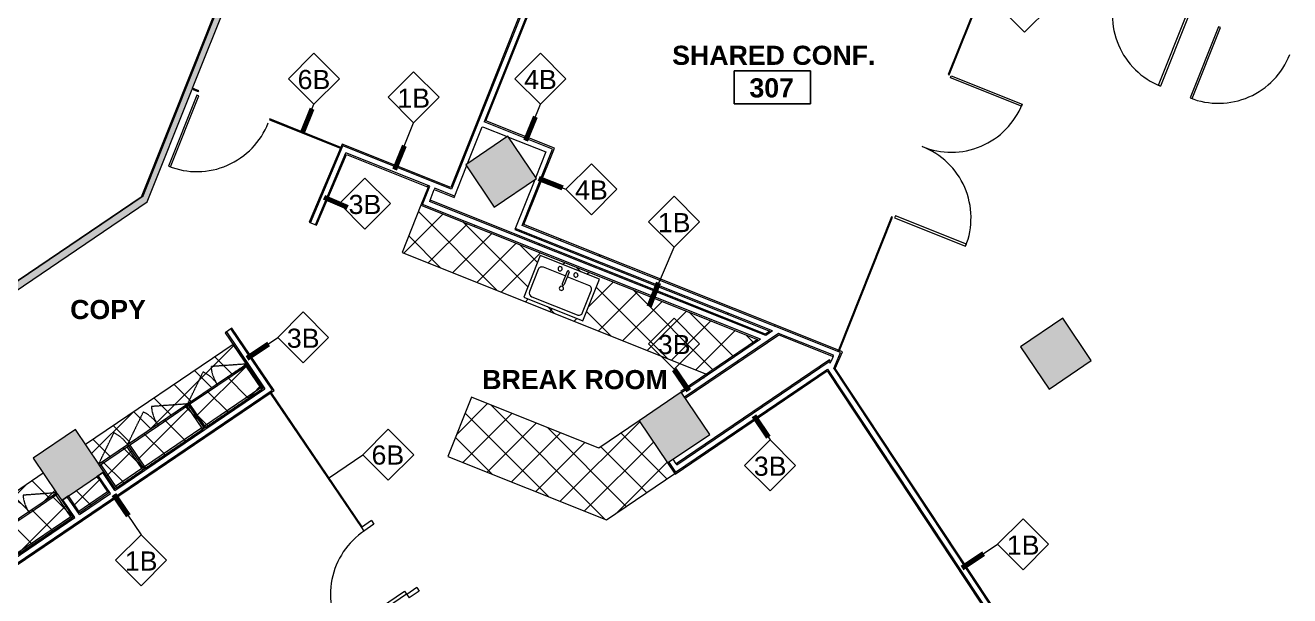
# Model space of a CAD drawing. Header units: inches. Extents: x -13 to 4331, y -638 to 2885.
# Drawn here: x 2530 to 3125, y 1295 to 1564 of the extents above; entities that cross this region are included whole.
import ezdxf

# ---------------------------------------------------------------- set-up
doc = ezdxf.new("R2010")
doc.units = ezdxf.units.IN
doc.header["$MEASUREMENT"] = 0
doc.linetypes.add('Dash', pattern=[0.25, 0.125, -0.125])
doc.linetypes.add('Hidden', pattern=[0.28125, 0.1875, -0.09375])
for name, color, linetype, lineweight in [('A-AREA-IDEN', 2, 'Continuous', 9), ('A-COLS', 52, 'Continuous', 13), ('A-DETL', 90, 'Continuous', 9), ('A-DETL-THIN', 151, 'Continuous', 9), ('A-DOOR', 31, 'Continuous', 13), ('A-DOOR-FRAM', 31, 'Continuous', 20), ('A-WALL', 113, 'Continuous', 9), ('A-WALL-IDEN', 211, 'Continuous', 9), ('A-WALL-PATT', 111, 'Continuous', 13), ('G-ANNO-TEXT', 231, 'Continuous', 9), ('I-WALL', 2, 'Continuous', 13), ('P-SANR-FIXT', 6, 'Continuous', 9), ('Q-CASE', 31, 'Continuous', 9), ('Q-CASE-HDLN', 31, 'Dash', 9), ('S-COLS', 52, 'Continuous', 13)]:
    doc.layers.add(name, color=color, linetype=linetype, lineweight=lineweight)
doc.styles.add('Swis721 Lt BT', font='swissl.ttf', dxfattribs={"height": 9})
doc.styles.add('Swis721 Lt BT_B', font='', dxfattribs={"height": 9})
doc.styles.get('Swis721 Lt BT_B').set_extended_font_data('Swis721 Lt BT', bold=True)
pattern_1 = [(0, (0, 0), (30.72, 7.68), [1.267, -21.773, 1.267, -21.773, -122.88]), (0, (0, 0), (30.72, 7.68), [-46.08, 1.267, -44.813, 1.267, -21.773, -53.76]), (0, (0, 0), (30.72, 7.68), [-115.2, 1.267, -14.093, 1.267, -37.133]), (120, (11.52, 3.84), (-22.011075, 22.7643), [1.267, -21.773, 1.267, -21.773, -122.88]), (120, (11.52, 3.84), (-22.011075, 22.7643), [-46.08, 1.267, -44.813, 1.267, -21.773, -53.76]), (120, (11.52, 3.84), (-22.011075, 22.7643), [-115.2, 1.267, -14.093, 1.267, -37.133]), (240, (15.36, 19.2), (-8.708925, -30.4443), [1.267, -21.773, 1.267, -21.773, -122.88]), (240, (15.36, 19.2), (-8.708925, -30.4443), [-46.08, 1.267, -44.813, 1.267, -21.773, -53.76]), (240, (15.36, 19.2), (-8.708925, -30.4443), [-115.2, 1.267, -14.093, 1.267, -37.133])]
pattern_2 = [(190.86, (2921.128, -329.923), (2.13487, -11.128067), []), (280.86, (2921.128, -329.923), (11.128067, 2.13487), [])]
pattern_3 = [(190.86, (2902.753, -332.285), (2.13487, -11.128067), []), (280.86, (2902.753, -332.285), (11.128067, 2.13487), [])]
pattern_4 = [(190.86, (2970.383, -332.285), (2.13487, -11.128067), []), (280.86, (2970.383, -332.285), (11.128067, 2.13487), [])]
pattern_5 = [(190.86, (2936.924, -332.285), (2.13487, -11.128067), []), (280.86, (2936.924, -332.285), (11.128067, 2.13487), [])]
pattern_6 = [(190.86, (2862.382, -332.273), (2.13487, -11.128067), []), (280.86, (2862.382, -332.273), (11.128067, 2.13487), [])]

# ---------------------------------------------------------------- blocks, each defined once
blk = doc.blocks.new('Concrete-Rectangular-Column - 24x24-5082804-FIRST FLOOR CONSTRUCTION')
at = {"layer": 'S-COLS', "lineweight": 9}
blk.add_hatch(color=7, dxfattribs=at).paths.add_polyline_path([(2.36, -12), (12, -12), (12, 12), (-12, 12), (-12, -12)], flags=0)
at = {"layer": 'S-COLS', "color": 8, "lineweight": 20}
for p, q in [((12, 12), (-12, 12)), ((-12, 12), (-12, -12)), ((12, -12), (12, 12)), ((-12, -12), (12, -12))]:
    blk.add_line(p, q, dxfattribs=at)
blk = doc.blocks.new('Single Glass Door - 36_ x 84_-5232975-FIRST FLOOR CONSTRUCTION')
at = {"layer": 'A-DOOR', "lineweight": 20}
for p, q in [((17, -2), (18, -2)), ((17, -38), (17, -2)), ((18, -2), (18, -38)), ((18, -38), (17, -38))]:
    blk.add_line(p, q, dxfattribs=at)
at = {"layer": 'A-DOOR', "lineweight": 9}
blk.add_arc((18, -2), 36, 179.5, 270, dxfattribs=at)
blk = doc.blocks.new('Single Glass Door - 36_ x 84_-5226794-FIRST FLOOR CONSTRUCTION')
at = {"layer": 'A-DOOR', "lineweight": 20}
for p, q in [((17, 38), (17, 2)), ((18, 38), (17, 38)), ((18, 2), (18, 38)), ((17, 2), (18, 2))]:
    blk.add_line(p, q, dxfattribs=at)
at = {"layer": 'A-DOOR', "lineweight": 9}
blk.add_arc((18, 2), 36, 90, 180.5, dxfattribs=at)
blk = doc.blocks.new('Single Flush - OTJ_SOLIDFLUSH_ALUM-5660138-FIRST FLOOR CONSTRUCTION')
at = {"layer": 'A-DOOR', "lineweight": 20}
for p, q in [((16.15625, -0.25), (17.90625, -0.25)), ((16.15625, -36.0625), (16.15625, -0.25)), ((17.90625, -0.25), (17.90625, -36.0625)), ((17.90625, -36.0625), (16.15625, -36.0625))]:
    blk.add_line(p, q, dxfattribs=at)
at = {"layer": 'A-DOOR', "lineweight": 9}
blk.add_arc((17.90625, -0.25), 35.8125, 179.5, 270, dxfattribs=at)
at = {"layer": 'A-DOOR-FRAM'}
for p, q in [((-20, 5.5), (-20, -0.25)), ((-20, 5.5), (-18, 5.5)), ((-18, 5.5), (-18, -0.25)), ((18.000004, 5.5), (18.000004, -0.25)), ((18.000004, 5.5), (20.000004, 5.5)), ((20.000004, 5.5), (20.000004, -0.25)), ((-20, -0.25), (-18, -0.25)), ((18.000004, -0.25), (20.000004, -0.25))]:
    blk.add_line(p, q, dxfattribs=at)
blk = doc.blocks.new('Sink Kitchen-Single - 30_ x 21_-V4-FIRST FLOOR CONSTRUCTION')
at = {"layer": 'P-SANR-FIXT'}
for p, q in [((15.62, 10.59), (-14.38, 10.59)), ((-14.38, 10.59), (-14.38, -10.41)), ((0.12, 6.09), (-10.88, 6.09)), ((0.12, 8.34), (0.12, 2.09)), ((1.12, 8.34), (1.12, 2.09)), ((12.12, 6.09), (1.12, 6.09)), ((15.62, -10.41), (15.62, 10.59)), ((-12.88, 4.09), (-12.88, -6.91)), ((14.12, -6.91), (14.12, 4.09)), ((-14.38, -10.41), (15.62, -10.41)), ((-10.88, -8.91), (12.12, -8.91))]:
    blk.add_line(p, q, dxfattribs=at)
for centre, radius, start, end in [((-10.88, 4.09), 2, 90, 180), ((-3.38, 8.34), 1, 360, 180), ((-3.38, 8.34), 1, 180, 0), ((0.62, 8.34), 0.5, 360, 180), ((4.62, 8.34), 1, 360, 180), ((4.62, 8.34), 1, 180, 360), ((12.12, 4.09), 2, 360, 90), ((0.62, 0), 1, 360, 180), ((0.62, 0), 1, 180, 0), ((0.62, 2.09), 0.5, 180, 0), ((-10.88, -6.91), 2, 180, 270), ((12.12, -6.91), 2, 270, 0)]:
    blk.add_arc(centre, radius, start, end, dxfattribs=at)
blk = doc.blocks.new('Double Glass Door - Full Rail - Long Pull-5112369-FIRST FLOOR CONSTRUCTION')
at = {"layer": 'A-DOOR', "lineweight": 20}
for p, q in [((-36, 37.26), (-35, 37.26)), ((-36, 1.26), (-36, 37.26)), ((-35, 37.26), (-35, 1.26)), ((35, 37.26), (35, 1.26)), ((36, 37.26), (35, 37.26)), ((36, 1.26), (36, 37.26)), ((-35, 1.26), (-36, 1.26)), ((35, 1.26), (36, 1.26))]:
    blk.add_line(p, q, dxfattribs=at)
at = {"layer": 'A-DOOR', "lineweight": 9}
for centre, start, end in [((-36, 1.26), 359.5, 90), ((36, 1.26), 90, 180.5)]:
    blk.add_arc(centre, 36, start, end, dxfattribs=at)
blk = doc.blocks.new('C-Counter Top - ADJ HEIGHT-5514268-FIRST FLOOR CONSTRUCTION')
at = {"layer": 'Q-CASE'}
h = blk.add_hatch(dxfattribs=at)
h.set_pattern_fill('FP_20', color=256, style=0, pattern_type=2)
h.set_pattern_definition(pattern_2)
h.paths.add_polyline_path([(123.69, 0), (123.69, -0.01), (123.69, -0.01)], flags=0)
h.paths.add_polyline_path([(56.99, 0), (40.59, 0), (40.59, -0.75), (56.99, -0.75), (56.99, -0.3)], flags=0)
h.paths.add_polyline_path([(-47.26, 0), (-47.26, 0), (-47.26, 0)], flags=0)
h = blk.add_hatch(dxfattribs=at)
h.set_pattern_fill('FP_20', color=256, style=0, pattern_type=2)
h.set_pattern_definition(pattern_2)
h.paths.add_polyline_path([(123.69, -0.75), (123.69, -0.75), (123.69, -0.75)], flags=0)
h.paths.add_polyline_path([(123.69, -13.89), (60.74, -13.89), (60.74, -9.55), (56.99, -9.55), (56.99, -0.75), (40.59, -0.75), (40.59, -9.55), (60.74, -9.55), (60.74, -25), (123.69, -25), (123.69, -13.89)], flags=0)
h.paths.add_polyline_path([(36.74, -13.88), (-47.26, -13.88), (-47.26, -25), (36.74, -25), (36.74, -14.02)], flags=0)
for p, q in [((-47.26, 0), (-47.26, -0.75)), ((-47.26, -0.75), (-47.26, -25)), ((40.59, -0.75), (56.99, -0.75)), ((-47.26, -25), (36.74, -25)), ((60.74, -25), (123.69, -25))]:
    blk.add_line(p, q, dxfattribs=at)
blk = doc.blocks.new('Casework 10 - Casework 8-5515891-FIRST FLOOR CONSTRUCTION')
at = {"layer": 'Q-CASE'}
h = blk.add_hatch(dxfattribs=at)
h.set_pattern_fill('FP_21', color=256, style=0, pattern_type=2)
h.set_pattern_definition([(45, (5.396, 3.454), (-8.012227, 8.012227), []), (135, (5.396, 3.454), (-8.012227, -8.012227), [])])
h.paths.add_polyline_path([(2856.25, 1403.02), (2880.26, 1419.29), (2721.75, 1482.51), (2712.85, 1460.2), (2852.48, 1404.52)], flags=0)
h.paths.add_polyline_path([(2797.97, 1428.14), (2770.11, 1439.25), (2777.89, 1458.76), (2805.75, 1447.64), (2799.54, 1432.07)], flags=0)
for p, q in [((2721.75, 1482.51), (2712.85, 1460.2)), ((2712.85, 1460.2), (2856.25, 1403.02))]:
    blk.add_line(p, q, dxfattribs=at)
blk = doc.blocks.new('Casework 1 - Casework 8-5627761-FIRST FLOOR CONSTRUCTION')
at = {"layer": 'Q-CASE'}
h = blk.add_hatch(dxfattribs=at)
h.set_pattern_fill('FP_15', color=256, style=0, pattern_type=2)
h.set_pattern_definition([(45, (0, 0), (-8.012227, 8.012227), []), (135, (0, 0), (-8.012227, -8.012227), [])])
h.paths.add_polyline_path([(2803.76, 1331.02), (2835.86, 1352.78), (2819.03, 1377.62), (2800.09, 1364.78), (2740.19, 1388.67), (2729.08, 1360.8), (2780.62, 1340.25)], flags=0)
for p, q in [((2740.19, 1388.67), (2729.08, 1360.8)), ((2800.09, 1364.78), (2740.19, 1388.67)), ((2819.03, 1377.62), (2800.09, 1364.78)), ((2729.08, 1360.8), (2803.76, 1331.02)), ((2803.76, 1331.02), (2835.86, 1352.78))]:
    blk.add_line(p, q, dxfattribs=at)
blk = doc.blocks.new('CW Cupbd Ohead - 23_5_h x 13 7_8_d - 1 Door - 1 Shelf-5647720-FIRST FLOOR CONSTRUCTION')
at = {"layer": 'Q-CASE'}
h = blk.add_hatch(dxfattribs=at)
h.set_pattern_fill('FP_22', color=256, style=0, pattern_type=2)
h.set_pattern_definition(pattern_3)
h.paths.add_polyline_path([(2.75, -2.36), (2, -2.36), (2, -15.45), (2.75, -15.45), (2.75, -2.87)], flags=0)
h = blk.add_hatch(dxfattribs=at)
h.set_pattern_fill('FP_22', color=256, style=0, pattern_type=2)
h.set_pattern_definition(pattern_3)
h.paths.add_polyline_path([(17.71, -2.36), (2.75, -2.36), (2.75, -3.11), (17.71, -3.11)], flags=0)
h = blk.add_hatch(dxfattribs=at)
h.set_pattern_fill('FP_22', color=256, style=0, pattern_type=2)
h.set_pattern_definition(pattern_3)
h.paths.add_polyline_path([(17.71, -3.11), (2.75, -3.11), (2.75, -15.45), (17.71, -15.45), (17.71, -3.47)], flags=0)
h = blk.add_hatch(dxfattribs=at)
h.set_pattern_fill('FP_22', color=256, style=0, pattern_type=2)
h.set_pattern_definition(pattern_3)
h.paths.add_polyline_path([(18.46, -2.36), (17.71, -2.36), (17.71, -15.45), (18.46, -15.45), (18.46, -2.66)], flags=0)
h = blk.add_hatch(dxfattribs=at)
h.set_pattern_fill('FP_22', color=256, style=0, pattern_type=2)
h.set_pattern_definition(pattern_3)
h.paths.add_polyline_path([(18.46, -15.45), (2, -15.45), (2, -16.24), (18.46, -16.24)], flags=0)
for p, q in [((2, -2.36), (2.75, -2.36)), ((2, -15.45), (2, -2.36)), ((2.75, -2.36), (2.75, -15.45)), ((17.71, -2.36), (2.75, -2.36)), ((2.75, -3.11), (17.71, -3.11)), ((17.71, -2.36), (18.46, -2.36)), ((17.71, -15.45), (17.71, -2.36)), ((18.46, -15.45), (18.46, -2.36)), ((2, -15.45), (18.46, -15.45)), ((2, -15.45), (2, -16.24)), ((2.75, -15.45), (2, -15.45)), ((18.46, -16.24), (2, -16.24)), ((18.46, -15.45), (17.71, -15.45)), ((18.46, -16.24), (18.46, -15.45))]:
    blk.add_line(p, q, dxfattribs=at)
at = {"layer": 'Q-CASE', "linetype": 'Hidden'}
blk.add_line((18.46, -16.24), (4.2, -24.47), dxfattribs=at)
blk.add_arc((18.46, -16.24), 16.47, 179.5, 210, dxfattribs=at)
at = {"layer": 'Q-CASE-HDLN'}
for p, q in [((2, -16.24), (2, -2.36)), ((2, -2.36), (18.46, -2.36)), ((18.46, -2.36), (18.46, -16.24)), ((18.46, -16.24), (2, -16.24))]:
    blk.add_line(p, q, dxfattribs=at)
blk = doc.blocks.new('CW Cupbd Ohead - 23_5_h x 13 7_8_d - 2 Doors - No Handle - 1 Shelf-5647638-FIRST FLOOR CONSTRUCTION')
at = {"layer": 'Q-CASE'}
h = blk.add_hatch(dxfattribs=at)
h.set_pattern_fill('FP_23', color=256, style=0, pattern_type=2)
h.set_pattern_definition(pattern_4)
h.paths.add_polyline_path([(2.75, -2.36), (2, -2.37), (2, -15.45), (2.75, -15.45), (2.75, -2.67)], flags=0)
h = blk.add_hatch(dxfattribs=at)
h.set_pattern_fill('FP_23', color=256, style=0, pattern_type=2)
h.set_pattern_definition(pattern_4)
h.paths.add_polyline_path([(34.71, -2.36), (2.75, -2.36), (2.75, -3.11), (34.71, -3.11)], flags=0)
h = blk.add_hatch(dxfattribs=at)
h.set_pattern_fill('FP_23', color=256, style=0, pattern_type=2)
h.set_pattern_definition(pattern_4)
h.paths.add_polyline_path([(34.71, -3.11), (2.75, -3.11), (2.75, -15.45), (34.71, -15.45), (34.71, -3.25)], flags=0)
h = blk.add_hatch(dxfattribs=at)
h.set_pattern_fill('FP_23', color=256, style=0, pattern_type=2)
h.set_pattern_definition(pattern_4)
h.paths.add_polyline_path([(35.46, -2.36), (34.71, -2.36), (34.71, -15.45), (35.46, -15.45), (35.46, -3.11)], flags=0)
h = blk.add_hatch(dxfattribs=at)
h.set_pattern_fill('FP_23', color=256, style=0, pattern_type=2)
h.set_pattern_definition(pattern_4)
h.paths.add_polyline_path([(18.73, -15.45), (2, -15.45), (2, -16.24), (18.73, -16.24)], flags=0)
h = blk.add_hatch(dxfattribs=at)
h.set_pattern_fill('FP_23', color=256, style=0, pattern_type=2)
h.set_pattern_definition(pattern_4)
h.paths.add_polyline_path([(35.46, -15.45), (18.73, -15.45), (18.73, -16.24), (35.46, -16.24)], flags=0)
for p, q in [((2, -2.36), (2.75, -2.36)), ((2, -15.45), (2, -2.36)), ((2.75, -2.36), (2.75, -15.45)), ((34.71, -2.36), (2.75, -2.36)), ((2.75, -3.11), (34.71, -3.11)), ((34.71, -2.36), (35.46, -2.36)), ((34.71, -15.45), (34.71, -2.36)), ((35.46, -15.45), (35.46, -2.36)), ((2, -15.45), (18.73, -15.45)), ((2, -15.45), (2, -16.24)), ((2.75, -15.45), (2, -15.45)), ((18.73, -16.24), (2, -16.24)), ((18.73, -16.24), (18.73, -15.45)), ((18.73, -15.45), (35.46, -15.45)), ((18.73, -15.45), (18.73, -16.24)), ((35.46, -16.24), (18.73, -16.24)), ((35.46, -15.45), (34.71, -15.45)), ((35.46, -16.24), (35.46, -15.45))]:
    blk.add_line(p, q, dxfattribs=at)
at = {"layer": 'Q-CASE', "linetype": 'Hidden'}
for p, q in [((2, -16.24), (16.48, -24.6)), ((35.46, -16.24), (20.97, -24.6))]:
    blk.add_line(p, q, dxfattribs=at)
for centre, start, end in [((2, -16.24), 330, 0.5), ((35.46, -16.24), 179.5, 210)]:
    blk.add_arc(centre, 16.73, start, end, dxfattribs=at)
at = {"layer": 'Q-CASE-HDLN'}
for p, q in [((2, -16.24), (2, -2.36)), ((2, -2.36), (35.46, -2.36)), ((35.46, -2.36), (35.46, -16.24)), ((35.46, -16.24), (2, -16.24))]:
    blk.add_line(p, q, dxfattribs=at)
blk = doc.blocks.new('CW Cupbd Ohead - 23_5_h x 13 7_8_d - 2 Doors - No Handle - 1 Shelf-5647729-FIRST FLOOR CONSTRUCTION')
at = {"layer": 'Q-CASE'}
h = blk.add_hatch(dxfattribs=at)
h.set_pattern_fill('FP_24', color=256, style=0, pattern_type=2)
h.set_pattern_definition(pattern_5)
h.paths.add_polyline_path([(2.75, -2.36), (2, -2.36), (2, -15.45), (2.75, -15.45), (2.75, -2.87)], flags=0)
h = blk.add_hatch(dxfattribs=at)
h.set_pattern_fill('FP_24', color=256, style=0, pattern_type=2)
h.set_pattern_definition(pattern_5)
h.paths.add_polyline_path([(35.42, -2.36), (2.75, -2.36), (2.75, -3.11), (35.42, -3.11)], flags=0)
h = blk.add_hatch(dxfattribs=at)
h.set_pattern_fill('FP_24', color=256, style=0, pattern_type=2)
h.set_pattern_definition(pattern_5)
h.paths.add_polyline_path([(35.42, -3.11), (2.75, -3.11), (2.75, -15.45), (35.42, -15.45), (35.42, -3.47)], flags=0)
h = blk.add_hatch(dxfattribs=at)
h.set_pattern_fill('FP_24', color=256, style=0, pattern_type=2)
h.set_pattern_definition(pattern_5)
h.paths.add_polyline_path([(36.17, -2.36), (35.42, -2.36), (35.42, -15.45), (36.17, -15.45), (36.17, -3.11)], flags=0)
h = blk.add_hatch(dxfattribs=at)
h.set_pattern_fill('FP_24', color=256, style=0, pattern_type=2)
h.set_pattern_definition(pattern_5)
h.paths.add_polyline_path([(19.08, -15.45), (2, -15.45), (2, -16.24), (19.08, -16.24)], flags=0)
h = blk.add_hatch(dxfattribs=at)
h.set_pattern_fill('FP_24', color=256, style=0, pattern_type=2)
h.set_pattern_definition(pattern_5)
h.paths.add_polyline_path([(36.17, -15.45), (19.08, -15.45), (19.08, -16.24), (36.17, -16.24)], flags=0)
for p, q in [((2, -2.36), (2.75, -2.36)), ((2, -15.45), (2, -2.36)), ((2.75, -2.36), (2.75, -15.45)), ((35.42, -2.36), (2.75, -2.36)), ((2.75, -3.11), (35.42, -3.11)), ((35.42, -2.36), (36.17, -2.36)), ((35.42, -15.45), (35.42, -2.36)), ((36.17, -15.45), (36.17, -2.36)), ((2, -15.45), (19.08, -15.45)), ((2, -15.45), (2, -16.24)), ((2.75, -15.45), (2, -15.45)), ((19.08, -16.24), (2, -16.24)), ((19.08, -16.24), (19.08, -15.45)), ((19.08, -15.45), (36.17, -15.45)), ((19.08, -15.45), (19.08, -16.24)), ((36.17, -16.24), (19.08, -16.24)), ((36.17, -15.45), (35.42, -15.45)), ((36.17, -16.24), (36.17, -15.45))]:
    blk.add_line(p, q, dxfattribs=at)
at = {"layer": 'Q-CASE', "linetype": 'Hidden'}
for p, q in [((2, -16.24), (16.79, -24.78)), ((36.17, -16.24), (21.37, -24.78))]:
    blk.add_line(p, q, dxfattribs=at)
for centre, start, end in [((2, -16.24), 330, 0.5), ((36.17, -16.24), 179.5, 210)]:
    blk.add_arc(centre, 17.09, start, end, dxfattribs=at)
at = {"layer": 'Q-CASE-HDLN'}
for p, q in [((2, -16.24), (2, -2.36)), ((2, -2.36), (36.17, -2.36)), ((36.17, -2.36), (36.17, -16.24)), ((36.17, -16.24), (2, -16.24))]:
    blk.add_line(p, q, dxfattribs=at)
blk = doc.blocks.new('CW Cupbd Ohead - 23_5_h x 13 7_8_d - 2 Doors - No Handle - 1 Shelf-5648945-FIRST FLOOR CONSTRUCTION')
at = {"layer": 'Q-CASE'}
h = blk.add_hatch(dxfattribs=at)
h.set_pattern_fill('FP_25', color=256, style=0, pattern_type=2)
h.set_pattern_definition(pattern_6)
h.paths.add_polyline_path([(2.75, -2.36), (2, -2.36), (2, -15.45), (2.75, -15.45), (2.75, -2.66)], flags=0)
h = blk.add_hatch(dxfattribs=at)
h.set_pattern_fill('FP_25', color=256, style=0, pattern_type=2)
h.set_pattern_definition(pattern_6)
h.paths.add_polyline_path([(32.91, -2.36), (2.75, -2.36), (2.75, -3.11), (32.91, -3.1), (32.91, -2.52)], flags=0)
h = blk.add_hatch(dxfattribs=at)
h.set_pattern_fill('FP_25', color=256, style=0, pattern_type=2)
h.set_pattern_definition(pattern_6)
h.paths.add_polyline_path([(32.91, -3.11), (2.75, -3.11), (2.75, -15.45), (32.91, -15.45), (32.91, -3.47)], flags=0)
h = blk.add_hatch(dxfattribs=at)
h.set_pattern_fill('FP_25', color=256, style=0, pattern_type=2)
h.set_pattern_definition(pattern_6)
h.paths.add_polyline_path([(33.66, -2.36), (32.91, -2.36), (32.91, -15.45), (33.66, -15.45), (33.66, -3.03)], flags=0)
h = blk.add_hatch(dxfattribs=at)
h.set_pattern_fill('FP_25', color=256, style=0, pattern_type=2)
h.set_pattern_definition(pattern_6)
h.paths.add_polyline_path([(17.83, -15.45), (2, -15.45), (2, -16.24), (17.83, -16.24)], flags=0)
h = blk.add_hatch(dxfattribs=at)
h.set_pattern_fill('FP_25', color=256, style=0, pattern_type=2)
h.set_pattern_definition(pattern_6)
h.paths.add_polyline_path([(33.66, -15.45), (17.83, -15.45), (17.83, -16.24), (33.66, -16.24)], flags=0)
for p, q in [((2, -2.36), (2.75, -2.36)), ((2, -15.45), (2, -2.36)), ((2.75, -2.36), (2.75, -15.45)), ((32.91, -2.36), (2.75, -2.36)), ((2.75, -3.11), (32.91, -3.11)), ((32.91, -2.36), (33.66, -2.36)), ((32.91, -15.45), (32.91, -2.36)), ((33.66, -15.45), (33.66, -2.36)), ((2, -15.45), (17.83, -15.45)), ((2, -15.45), (2, -16.24)), ((2.75, -15.45), (2, -15.45)), ((17.83, -16.24), (2, -16.24)), ((17.83, -16.24), (17.83, -15.45)), ((17.83, -15.45), (33.66, -15.45)), ((17.83, -15.45), (17.83, -16.24)), ((33.66, -16.24), (17.83, -16.24)), ((33.66, -15.45), (32.91, -15.45)), ((33.66, -16.24), (33.66, -15.45))]:
    blk.add_line(p, q, dxfattribs=at)
at = {"layer": 'Q-CASE', "linetype": 'Hidden'}
for p, q in [((2, -16.24), (15.71, -24.15)), ((33.66, -16.24), (19.95, -24.15))]:
    blk.add_line(p, q, dxfattribs=at)
for centre, start, end in [((2, -16.24), 330, 0.5), ((33.66, -16.24), 179.5, 210)]:
    blk.add_arc(centre, 15.83, start, end, dxfattribs=at)
at = {"layer": 'Q-CASE-HDLN'}
for p, q in [((2, -16.24), (2, -2.36)), ((2, -2.36), (33.66, -2.36)), ((33.66, -2.36), (33.66, -16.24)), ((33.66, -16.24), (2, -16.24))]:
    blk.add_line(p, q, dxfattribs=at)
blk = doc.blocks.new('Wall Tag - 1_4_-62626-FIRST FLOOR CONSTRUCTION')
at = {"layer": 'A-WALL-IDEN'}
for p, q in [((-0.125, 0), (0, 0.125)), ((0, 0.125), (0.125, 0)), ((-0.125, 0), (0, -0.125)), ((0, -0.125), (0.125, 0))]:
    blk.add_line(p, q, dxfattribs=at)
blk = doc.blocks.new('Room Tag - Room Name and Number-3379422-FIRST FLOOR CONSTRUCTION')
at = {"layer": 'A-AREA-IDEN'}
for p, q in [((-0.1881, -0.1636), (-0.1881, -0.0018)), ((-0.1881, -0.0018), (0.1869, -0.0018)), ((0.1869, -0.0018), (-0.1881, -0.0018)), ((-0.1881, -0.0018), (-0.1881, -0.1636)), ((0.1869, -0.0018), (0.1869, -0.1636)), ((0.1869, -0.1636), (0.1869, -0.0018)), ((0.1869, -0.1636), (-0.1881, -0.1636)), ((-0.1881, -0.1636), (0.1869, -0.1636))]:
    blk.add_line(p, q, dxfattribs=at)

msp = doc.modelspace()

# ---------------------------------------------------------------- hatches: boundary and pattern name
at = {"layer": 'A-COLS'}
msp.add_hatch(color=250, dxfattribs=at).paths.add_polyline_path([(2547.26, 1340.12), (2567.05, 1353.53), (2564.62, 1357.11), (2564.7, 1357.17), (2553.66, 1373.45), (2533.8, 1359.98), (2545.55, 1342.64)], flags=0)
at = {"layer": 'A-WALL-PATT', "lineweight": 9}
for points in [[(2607.63, 1531.09), (2679.41, 1711.06), (2676.15, 1712.35), (2604.38, 1532.38)], [(2582.33, 1477.09), (2587.49, 1480.59), (2607.63, 1531.09), (2604.38, 1532.38), (2583.73, 1480.59)], [(2477.86, 1406.28), (2582.33, 1477.09), (2584.64, 1482.88), (2475.9, 1409.17)]]:
    msp.add_hatch(color=7, dxfattribs=at).paths.add_polyline_path(points, flags=0)
h = msp.add_hatch(dxfattribs=at)
h.set_pattern_fill('FP_13', color=256, style=0, pattern_type=2)
h.set_pattern_definition(pattern_1)
h.paths.add_polyline_path([(2742.88, 1516.9), (2806.66, 1676.82), (2806.08, 1677.06), (2742.3, 1517.14)], flags=0)
h = msp.add_hatch(dxfattribs=at)
h.set_pattern_fill('FP_13', color=256, style=0, pattern_type=2)
h.set_pattern_definition(pattern_1)
h.paths.add_polyline_path([(2746.72, 1518.09), (2809.56, 1675.67), (2808.98, 1675.9), (2746.14, 1518.32)], flags=0)
h = msp.add_hatch(dxfattribs=at)
h.set_pattern_fill('FP_13', color=256, style=0, pattern_type=2)
h.set_pattern_definition(pattern_1)
h.paths.add_polyline_path([(2730.19, 1486.77), (2730.42, 1487.35), (2679.83, 1507.52), (2679.59, 1506.95), (2720.41, 1490.67)], flags=0)
h = msp.add_hatch(dxfattribs=at)
h.set_pattern_fill('FP_13', color=256, style=0, pattern_type=2)
h.set_pattern_definition(pattern_1)
h.paths.add_polyline_path([(2731.94, 1482.71), (2732.17, 1483.29), (2722.88, 1486.99), (2722.65, 1486.41), (2730.77, 1483.17)], flags=0)
h.paths.add_polyline_path([(2720.33, 1487.34), (2720.56, 1487.92), (2681.52, 1503.49), (2681.28, 1502.91), (2719.75, 1487.57)], flags=0)
h = msp.add_hatch(dxfattribs=at)
h.set_pattern_fill('FP_13', color=256, style=0, pattern_type=2)
h.set_pattern_definition(pattern_1)
h.paths.add_polyline_path([(2764.61, 1469.3), (2778.94, 1505.24), (2778.36, 1505.47), (2764.03, 1469.54)], flags=0)
h = msp.add_hatch(dxfattribs=at)
h.set_pattern_fill('FP_13', color=256, style=0, pattern_type=2)
h.set_pattern_definition(pattern_1)
h.paths.add_polyline_path([(2874.87, 1415.84), (2875.49, 1416.26), (2717.16, 1479.4), (2716.93, 1478.82), (2873.8, 1416.26)], flags=0)
h = msp.add_hatch(dxfattribs=at)
h.set_pattern_fill('FP_13', color=256, style=0, pattern_type=2)
h.set_pattern_definition(pattern_1)
h.paths.add_polyline_path([(2877.99, 1417.96), (2878.62, 1418.38), (2720.64, 1481.38), (2720.41, 1480.8), (2875.49, 1418.95)], flags=0)
h = msp.add_hatch(dxfattribs=at)
h.set_pattern_fill('FP_13', color=256, style=0, pattern_type=2)
h.set_pattern_definition(pattern_1)
h.paths.add_polyline_path([(2910.38, 1407.81), (2910.62, 1408.39), (2884.69, 1418.73), (2884.07, 1418.3), (2908.93, 1408.39)], flags=0)
h.paths.add_polyline_path([(2881.26, 1419.42), (2881.89, 1419.84), (2760.78, 1468.14), (2760.55, 1467.56), (2880.9, 1419.57)], flags=0)
h = msp.add_hatch(dxfattribs=at)
h.set_pattern_fill('FP_13', color=256, style=0, pattern_type=2)
h.set_pattern_definition(pattern_1)
h.paths.add_polyline_path([(2913.92, 1409.76), (2914.16, 1410.34), (2913.34, 1410.67), (2913.11, 1410.09), (2913.34, 1409.99)], flags=0)
h.paths.add_polyline_path([(2912.65, 1410.27), (2912.88, 1410.85), (2764.84, 1469.89), (2764.61, 1469.3), (2911.98, 1410.54)], flags=0)
h = msp.add_hatch(dxfattribs=at)
h.set_pattern_fill('FP_13', color=256, style=0, pattern_type=2)
h.set_pattern_definition(pattern_1)
h.paths.add_polyline_path([(2642.36, 1392.31), (2642.88, 1392.66), (2624.77, 1419.37), (2624.26, 1419.02), (2642.13, 1392.66)], flags=0)
h = msp.add_hatch(dxfattribs=at)
h.set_pattern_fill('FP_13', color=256, style=0, pattern_type=2)
h.set_pattern_definition(pattern_1)
h.paths.add_polyline_path([(2646.7, 1391.48), (2647.22, 1391.83), (2627.36, 1421.12), (2626.84, 1420.77), (2646.35, 1392)], flags=0)
h = msp.add_hatch(dxfattribs=at)
h.set_pattern_fill('FP_13', color=256, style=0, pattern_type=2)
h.set_pattern_definition(pattern_1)
h.paths.add_polyline_path([(2839.07, 1390.82), (2876.19, 1415.98), (2875.49, 1416.26), (2838.69, 1391.32), (2839.07, 1390.82)], flags=0)
h.paths.add_polyline_path([(2878.69, 1417.68), (2881.26, 1419.42), (2880.56, 1419.7), (2877.99, 1417.96), (2878.62, 1417.71)], flags=0)
h = msp.add_hatch(dxfattribs=at)
h.set_pattern_fill('FP_13', color=256, style=0, pattern_type=2)
h.set_pattern_definition(pattern_1)
h.paths.add_polyline_path([(2840.82, 1388.24), (2884.77, 1418.02), (2884.07, 1418.3), (2840.47, 1388.75)], flags=0)
h = msp.add_hatch(dxfattribs=at)
h.set_pattern_fill('FP_13', color=256, style=0, pattern_type=2)
h.set_pattern_definition(pattern_1)
h.paths.add_polyline_path([(2836.87, 1356.86), (2908.51, 1405.42), (2908.17, 1405.95), (2836.52, 1357.38)], flags=0)
h = msp.add_hatch(dxfattribs=at)
h.set_pattern_fill('FP_13', color=256, style=0, pattern_type=2)
h.set_pattern_definition(pattern_1)
h.paths.add_polyline_path([(3072.75, 1157.22), (3072.75, 1158.35), (2910.99, 1402.82), (2910.7, 1402.13), (3072.63, 1157.41)], flags=0)
h.paths.add_polyline_path([(2909.04, 1404.63), (2909.33, 1405.32), (2908.69, 1406.3), (2908.17, 1405.95), (2908.58, 1405.32)], flags=0)
h = msp.add_hatch(dxfattribs=at)
h.set_pattern_fill('FP_13', color=256, style=0, pattern_type=2)
h.set_pattern_definition(pattern_1)
h.paths.add_polyline_path([(2836.55, 1352.87), (2907.65, 1401.06), (2907.31, 1401.59), (2836.2, 1353.39), (2836.52, 1352.93)], flags=0)
h = msp.add_hatch(dxfattribs=at)
h.set_pattern_fill('FP_13', color=256, style=0, pattern_type=2)
h.set_pattern_definition(pattern_1)
h.paths.add_polyline_path([(3069.63, 1156.28), (3069.63, 1157.41), (3054.6, 1180.13), (3054.07, 1179.78), (3065.88, 1161.94)], flags=0)
h.paths.add_polyline_path([(3052.69, 1181.87), (3053.22, 1182.21), (2907.82, 1401.94), (2907.31, 1401.59), (3052.47, 1182.21)], flags=0)
h = msp.add_hatch(dxfattribs=at)
h.set_pattern_fill('FP_13', color=256, style=0, pattern_type=2)
h.set_pattern_definition(pattern_1)
h.paths.add_polyline_path([(2500.87, 1296.37), (2503.18, 1297.94), (2553.49, 1332.05), (2553.14, 1332.56), (2500.52, 1296.88)], flags=0)
h.paths.add_polyline_path([(2555.56, 1333.45), (2570.17, 1343.36), (2569.82, 1343.87), (2555.21, 1333.97)], flags=0)
h.paths.add_polyline_path([(2572.24, 1344.76), (2642.36, 1392.31), (2642.01, 1392.83), (2571.89, 1345.28)], flags=0)
h = msp.add_hatch(dxfattribs=at)
h.set_pattern_fill('FP_13', color=256, style=0, pattern_type=2)
h.set_pattern_definition(pattern_1)
h.paths.add_polyline_path([(2502.62, 1293.78), (2645.44, 1390.62), (2645.09, 1391.14), (2502.27, 1294.3)], flags=0)
h.paths.add_polyline_path([(2645.86, 1390.9), (2646.7, 1391.48), (2646.35, 1392), (2645.5, 1391.42)], flags=0)
h = msp.add_hatch(dxfattribs=at)
h.set_pattern_fill('FP_13', color=256, style=0, pattern_type=2)
h.set_pattern_definition(pattern_1)
h.paths.add_polyline_path([(2552.62, 1332.21), (2553.14, 1332.56), (2547.78, 1340.47), (2547.26, 1340.12), (2552.61, 1332.22)], flags=0)

# ---------------------------------------------------------------- linework, layer by layer
at = {"layer": 'A-COLS', "color": 8, "lineweight": 20}
for p, q in [((2553.66, 1373.45), (2533.8, 1359.98)), ((2564.7, 1357.17), (2553.66, 1373.45)), ((2533.8, 1359.98), (2544.83, 1343.71)), ((2547.26, 1340.12), (2567.05, 1353.53))]:
    msp.add_line(p, q, dxfattribs=at)
at = {"layer": 'A-DETL', "lineweight": 13}
for p, q in [((2688.97, 1361.64), (2700.99, 1373.66)), ((2700.99, 1373.66), (2713.01, 1361.64)), ((2673.24, 1350.98), (2688.97, 1361.64)), ((2700.99, 1349.62), (2688.97, 1361.64)), ((2713.01, 1361.64), (2700.99, 1349.62))]:
    msp.add_line(p, q, dxfattribs=at)
at = {"layer": 'A-DETL-THIN'}
for p, q in [((2585.54, 1483.49), (2682.63, 1726.95)), ((2473, 1407.21), (2585.54, 1483.49))]:
    msp.add_line(p, q, dxfattribs=at)
at = {"layer": 'A-WALL', "lineweight": 13}
for p, q in [((2806.89, 1677.4), (2742.88, 1516.9)), ((2809.21, 1676.48), (2746.14, 1518.32)), ((2608.83, 1534.09), (2608.65, 1533.63)), ((2778.36, 1505.47), (2746.14, 1518.32)), ((2742.88, 1516.9), (2730.77, 1486.54)), ((2664.34, 1470.81), (2679.59, 1506.95)), ((2679.2, 1506.03), (2678.62, 1506.26)), ((2730.77, 1486.54), (2679.59, 1506.95)), ((2666.65, 1469.84), (2680.94, 1503.72)), ((2679, 1505.57), (2678.42, 1505.8)), ((2720.56, 1487.92), (2680.94, 1503.72)), ((2764.03, 1469.54), (2778.36, 1505.47)), ((2717.16, 1479.4), (2720.56, 1487.92)), ((2722.88, 1486.99), (2722.65, 1486.41)), ((2732.17, 1483.29), (2722.88, 1486.99)), ((2876.19, 1415.98), (2717.16, 1479.4)), ((2720.64, 1481.38), (2720.41, 1480.8)), ((2878.69, 1417.68), (2720.41, 1480.8)), ((2881.89, 1419.84), (2760.78, 1468.14)), ((2913.92, 1409.76), (2764.03, 1469.54)), ((2624.77, 1419.37), (2642.88, 1392.66)), ((2626.84, 1420.77), (2646.35, 1392)), ((2884.69, 1418.73), (2840.47, 1388.75)), ((2881.89, 1419.84), (2878.69, 1417.68)), ((2910.62, 1408.39), (2884.69, 1418.73)), ((2876.19, 1415.98), (2839.07, 1390.82)), ((2912.88, 1410.85), (2912.65, 1410.27)), ((2836.87, 1356.86), (2908.51, 1405.42)), ((2908.51, 1405.42), (2909.04, 1404.63)), ((2909.04, 1404.63), (2909.33, 1405.32)), ((2910.38, 1407.81), (2910.62, 1408.39)), ((2910.7, 1402.13), (2913.92, 1409.76)), ((2913.34, 1410.67), (2913.11, 1410.09)), ((2836.2, 1353.39), (2907.82, 1401.94)), ((2907.82, 1401.94), (3053.22, 1182.21)), ((2910.7, 1402.13), (3072.75, 1157.22)), ((2501.75, 1293.95), (2646.35, 1392)), ((2572.24, 1344.76), (2642.88, 1392.66)), ((2645.44, 1390.62), (2645.09, 1391.14)), ((2645.86, 1390.9), (2645.5, 1391.42)), ((2833.01, 1358.1), (2836.2, 1353.39)), ((2836.52, 1357.38), (2836.87, 1356.86)), ((2570.17, 1343.36), (2564.46, 1351.77)), ((2572.24, 1344.76), (2566.53, 1353.18)), ((2553.49, 1332.05), (2547.78, 1340.47)), ((2555.56, 1333.45), (2549.85, 1341.87)), ((2555.56, 1333.45), (2570.17, 1343.36)), ((2500.35, 1296.02), (2553.49, 1332.05))]:
    msp.add_line(p, q, dxfattribs=at)
at = {"layer": 'A-WALL-IDEN'}
for p, q in [((2660.63, 1513.16), (2665.98, 1526.56)), ((2765.78, 1509.48), (2772.59, 1526.56)), ((2704.14, 1495.81), (2712.91, 1517.81)), ((2771.84, 1491.66), (2784.59, 1486.57)), ((2670.77, 1482.82), (2677.98, 1479.77)), ((2826.01, 1436.93), (2835.54, 1459.22)), ((2828.26, 1442.58), (2826.01, 1436.93)), ((2634.59, 1407.11), (2648.91, 1416.82)), ((2842.47, 1391.62), (2835.54, 1401.83)), ((2873.07, 1379.89), (2880.73, 1368.59)), ((2571.76, 1342.93), (2584.61, 1323.98)), ((2971.18, 1308.45), (2987.82, 1319.46))]:
    msp.add_line(p, q, dxfattribs=at)
at = {"layer": 'A-WALL-IDEN', "lineweight": 90}
for p, q in [((2660.63, 1513.16), (2665.08, 1524.31)), ((2765.78, 1509.48), (2770.23, 1520.63)), ((2704.14, 1495.81), (2708.58, 1506.96)), ((2771.84, 1491.66), (2782.99, 1487.21)), ((2670.77, 1482.82), (2681.82, 1478.15)), ((2828.26, 1442.58), (2823.81, 1431.43)), ((2634.59, 1407.11), (2644.52, 1413.85)), ((2842.47, 1391.62), (2835.74, 1401.55)), ((2873.07, 1379.89), (2879.8, 1369.95)), ((2571.76, 1342.93), (2578.49, 1332.99)), ((2971.18, 1308.45), (2981.19, 1315.07))]:
    msp.add_line(p, q, dxfattribs=at)
at = {"layer": 'I-WALL', "color": 8, "lineweight": 20}
for p, q in [((2676.15, 1712.35), (2584.64, 1482.88)), ((2608.83, 1534.09), (2679.41, 1711.06)), ((2587.49, 1480.59), (2608.65, 1533.63)), ((2584.64, 1482.88), (2475.9, 1409.17)), ((2474.97, 1404.31), (2587.49, 1480.59))]:
    msp.add_line(p, q, dxfattribs=at)
at = {"layer": 'I-WALL'}
for p, q in [((2806.08, 1677.06), (2742.3, 1517.14)), ((2746.95, 1518.67), (2809.56, 1675.67)), ((2989.82, 1603.78), (2964.58, 1540.5)), ((2965.05, 1540.31), (2990.28, 1603.6)), ((2964.58, 1540.5), (2965.05, 1540.31)), ((2608.65, 1533.63), (2611.55, 1532.47)), ((2611.74, 1532.93), (2608.83, 1534.09)), ((2611.55, 1532.47), (2611.74, 1532.93)), ((2645.18, 1519.6), (2644.99, 1519.13)), ((2644.99, 1519.13), (2678.42, 1505.8)), ((2678.62, 1506.26), (2645.18, 1519.6)), ((2779.17, 1505.82), (2746.95, 1518.67)), ((2742.3, 1517.14), (2730.42, 1487.35)), ((2738.27, 1498.58), (2745.21, 1515.98)), ((2745.21, 1515.98), (2745.79, 1515.75)), ((2745.79, 1515.75), (2745.8, 1515.77)), ((2745.8, 1515.77), (2757.02, 1511.29)), ((2679.25, 1507.76), (2678.62, 1506.26)), ((2730.42, 1487.35), (2679.25, 1507.76)), ((2757.56, 1511.08), (2775.11, 1504.08)), ((2678.42, 1505.8), (2663.77, 1471.05)), ((2667.22, 1469.59), (2681.28, 1502.91)), ((2681.28, 1502.91), (2719.75, 1487.57)), ((2764.84, 1469.89), (2779.17, 1505.82)), ((2775.11, 1504.08), (2770.37, 1492.18)), ((2731.94, 1482.71), (2737.81, 1497.44)), ((2769.91, 1491.03), (2760.55, 1467.56)), ((2719.75, 1487.57), (2716.35, 1479.05)), ((2720.64, 1481.38), (2722.65, 1486.41)), ((2722.65, 1486.41), (2731.94, 1482.71)), ((2716.35, 1479.05), (2874.87, 1415.84)), ((2878.62, 1418.38), (2720.64, 1481.38)), ((2663.77, 1471.05), (2667.22, 1469.59)), ((2937.91, 1473.62), (2912.88, 1410.85)), ((2913.34, 1410.67), (2938.37, 1473.44)), ((2938.37, 1473.44), (2937.91, 1473.62)), ((2760.55, 1467.56), (2880.56, 1419.7)), ((2912.88, 1410.85), (2764.84, 1469.89)), ((2627.36, 1421.12), (2624.26, 1419.02)), ((2624.26, 1419.02), (2642.01, 1392.83)), ((2647.22, 1391.83), (2627.36, 1421.12)), ((2840.82, 1388.24), (2884.77, 1418.02)), ((2880.56, 1419.7), (2878.62, 1418.38)), ((2884.77, 1418.02), (2910.38, 1407.81)), ((2874.87, 1415.84), (2838.69, 1391.32)), ((2908.69, 1406.3), (2836.52, 1357.38)), ((2909.33, 1405.32), (2908.69, 1406.3)), ((2910.38, 1407.81), (2909.33, 1405.32)), ((2911.4, 1402.19), (2914.74, 1410.11)), ((2914.74, 1410.11), (2913.34, 1410.67)), ((2836.04, 1352.52), (2907.65, 1401.06)), ((2907.65, 1401.06), (3052.35, 1182.39)), ((3073.38, 1157.41), (2911.4, 1402.19)), ((2502.62, 1293.78), (2645.44, 1390.62)), ((2645.44, 1390.62), (2688.33, 1327.37)), ((2645.86, 1390.9), (2647.22, 1391.83)), ((2688.74, 1327.65), (2645.86, 1390.9)), ((2838.69, 1391.32), (2838.87, 1391.06)), ((2832.5, 1357.75), (2836.04, 1352.52)), ((2836.52, 1357.38), (2835.08, 1359.5)), ((2567.05, 1353.53), (2563.94, 1351.42)), ((2563.94, 1351.42), (2569.3, 1343.52)), ((2550.37, 1342.22), (2547.26, 1340.12)), ((2555.72, 1334.32), (2550.37, 1342.22)), ((2569.3, 1343.52), (2555.72, 1334.32)), ((2552.62, 1332.21), (2500.52, 1296.88)), ((2688.33, 1327.37), (2688.74, 1327.65))]:
    msp.add_line(p, q, dxfattribs=at)

# ---------------------------------------------------------------- block references
at = {"layer": 'A-AREA-IDEN', "xscale": 95.99999999999994, "yscale": 95.99999999999994, "zscale": 95.99999999999994}
msp.add_blockref('Room Tag - Room Name and Number-3379422-FIRST FLOOR CONSTRUCTION', (2881.88, 1542.37), dxfattribs=at)
at = {"layer": 'A-DOOR'}
for name, p, rotation in [('Single Glass Door - 36_ x 84_-5232975-FIRST FLOOR CONSTRUCTION', (3061.87, 1577.06), 338.2579999999976), ('Single Glass Door - 36_ x 84_-5226794-FIRST FLOOR CONSTRUCTION', (3109.24, 1558.17), 158.2579999999961), ('Double Glass Door - Full Rail - Long Pull-5112369-FIRST FLOOR CONSTRUCTION', (2951.48, 1506.97), 248.2579999999957), ('Single Glass Door - 36_ x 84_-5226794-FIRST FLOOR CONSTRUCTION', (2628.36, 1526.03), 158.2579999999963), ('Single Flush - OTJ_SOLIDFLUSH_ALUM-5660138-FIRST FLOOR CONSTRUCTION', (2699.76, 1310.96), 304.1396254629676)]:
    msp.add_blockref(name, p, dxfattribs=dict(at, rotation=rotation))
at = {"layer": 'A-WALL-IDEN', "xscale": 95.99999999999994, "yscale": 95.99999999999994, "zscale": 95.99999999999994}
for p in [(3000.51, 1572.4), (2665.98, 1538.56), (2772.59, 1538.56), (2712.91, 1529.81), (2796.59, 1486.57), (2689.98, 1479.77), (2835.54, 1471.22), (2660.91, 1416.82), (2835.54, 1413.83), (2880.73, 1356.59), (2999.82, 1319.46), (2584.61, 1311.98)]:
    msp.add_blockref('Wall Tag - 1_4_-62626-FIRST FLOOR CONSTRUCTION', p, dxfattribs=at)
at = {"layer": 'P-SANR-FIXT', "rotation": 338.2579999999957}
msp.add_blockref('Sink Kitchen-Single - 30_ x 21_-V4-FIRST FLOOR CONSTRUCTION', (2781.93, 1440.14), dxfattribs=at)
at = {"layer": 'Q-CASE'}
for name, p in [('Casework 10 - Casework 8-5515891-FIRST FLOOR CONSTRUCTION', (-5.4, -3.45)), ('Casework 1 - Casework 8-5627761-FIRST FLOOR CONSTRUCTION', (0, 0))]:
    msp.add_blockref(name, p, dxfattribs=at)
for name, p, rotation in [('C-Counter Top - ADJ HEIGHT-5514268-FIRST FLOOR CONSTRUCTION', (2602.89, 1366.3), 214.1396254629678), ('CW Cupbd Ohead - 23_5_h x 13 7_8_d - 2 Doors - No Handle - 1 Shelf-5647638-FIRST FLOOR CONSTRUCTION', (2644.99, 1391.99), 214.139625462968), ('CW Cupbd Ohead - 23_5_h x 13 7_8_d - 2 Doors - No Handle - 1 Shelf-5647729-FIRST FLOOR CONSTRUCTION', (2617.29, 1373.21), 214.1396254629675), ('CW Cupbd Ohead - 23_5_h x 13 7_8_d - 1 Door - 1 Shelf-5647720-FIRST FLOOR CONSTRUCTION', (2589.01, 1354.04), 214.1396254629681), ('CW Cupbd Ohead - 23_5_h x 13 7_8_d - 2 Doors - No Handle - 1 Shelf-5648945-FIRST FLOOR CONSTRUCTION', (2555.59, 1331.39), 214.1396254629678)]:
    msp.add_blockref(name, p, dxfattribs=dict(at, rotation=rotation))
at = {"layer": 'S-COLS', "lineweight": 9, "rotation": 304.129999999991}
for p in [(2754.09, 1494.81), (3015.28, 1409.16), (2835.7, 1374.41)]:
    msp.add_blockref('Concrete-Rectangular-Column - 24x24-5082804-FIRST FLOOR CONSTRUCTION', p, dxfattribs=at)

# ---------------------------------------------------------------- texts
at = {"layer": 'A-AREA-IDEN', "char_height": 9, "attachment_point": 1, "style": 'Swis721 Lt BT_B'}
for s, insert, width in [('SHARED CONF.', (2834.63, 1554.08), 114.231), ('307', (2870.99, 1538.76), 25.452), ('COPY', (2551.24, 1434.45), 41.814), ('BREAK ROOM', (2745.19, 1401.47), 102.414)]:
    msp.add_mtext(s, dxfattribs=dict(at, insert=insert, width=width))
at = {"layer": 'A-WALL-IDEN', "char_height": 9, "width": 18.18, "attachment_point": 1, "style": 'Swis721 Lt BT'}
for s, insert in [('6B', (2658.31, 1542.68)), ('4B', (2764.93, 1542.68)), ('1B', (2705.25, 1533.93)), ('4B', (2788.93, 1490.7)), ('3B', (2682.31, 1483.9)), ('1B', (2827.88, 1475.34)), ('3B', (2653.24, 1420.94)), ('3B', (2827.88, 1417.96)), ('3B', (2873.06, 1360.71)), ('1B', (2992.16, 1323.58)), ('1B', (2576.95, 1316.1))]:
    msp.add_mtext(s, dxfattribs=dict(at, insert=insert))
at = {"layer": 'G-ANNO-TEXT', "color": 7, "insert": (2693.1, 1365.98), "char_height": 9, "width": 18.18, "attachment_point": 1, "style": 'Swis721 Lt BT'}
msp.add_mtext('6B', dxfattribs=at)

doc.saveas('drawing.dxf')
